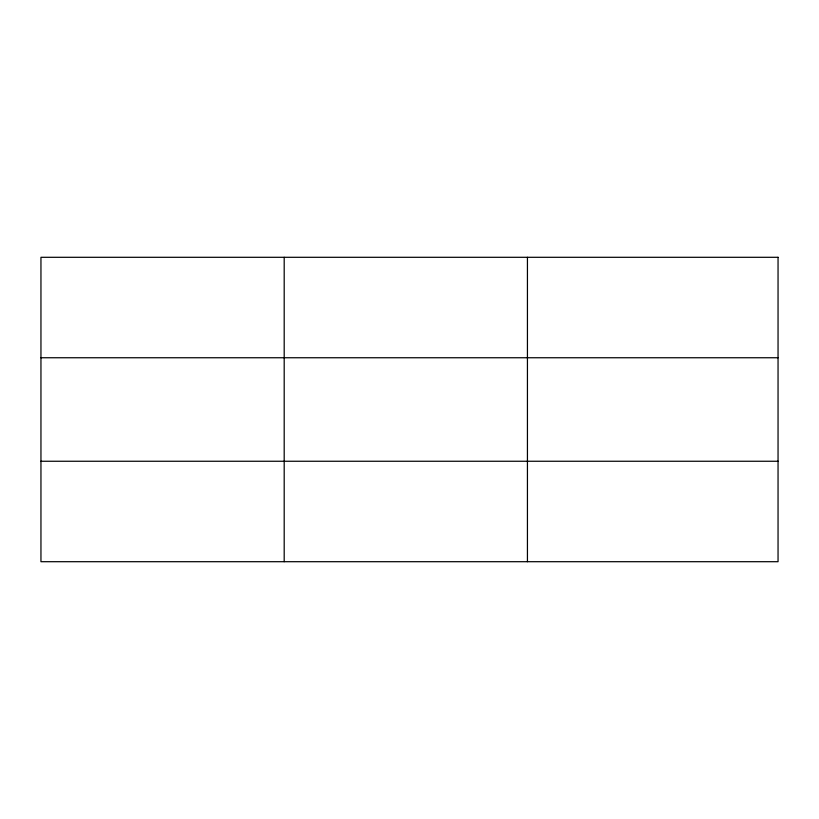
<?xml version="1.0" encoding="UTF-8"?>
<svg xmlns="http://www.w3.org/2000/svg" width="819" height="819" viewBox="0 0 819 819"><rect width="100%" height="100%" fill="white"/><g stroke="black" fill="none" stroke-linecap="round" stroke-linejoin="round"><path stroke-width="1.23" d="M284.193 257.299L284.193 561.701M527.436 257.299L527.436 561.701M40.95 357.749L778.05 357.749M40.95 461.251L778.05 461.251M778.05 257.299L778.05 561.701L40.95 561.701L40.95 257.299L778.05 257.299"/></g></svg>
